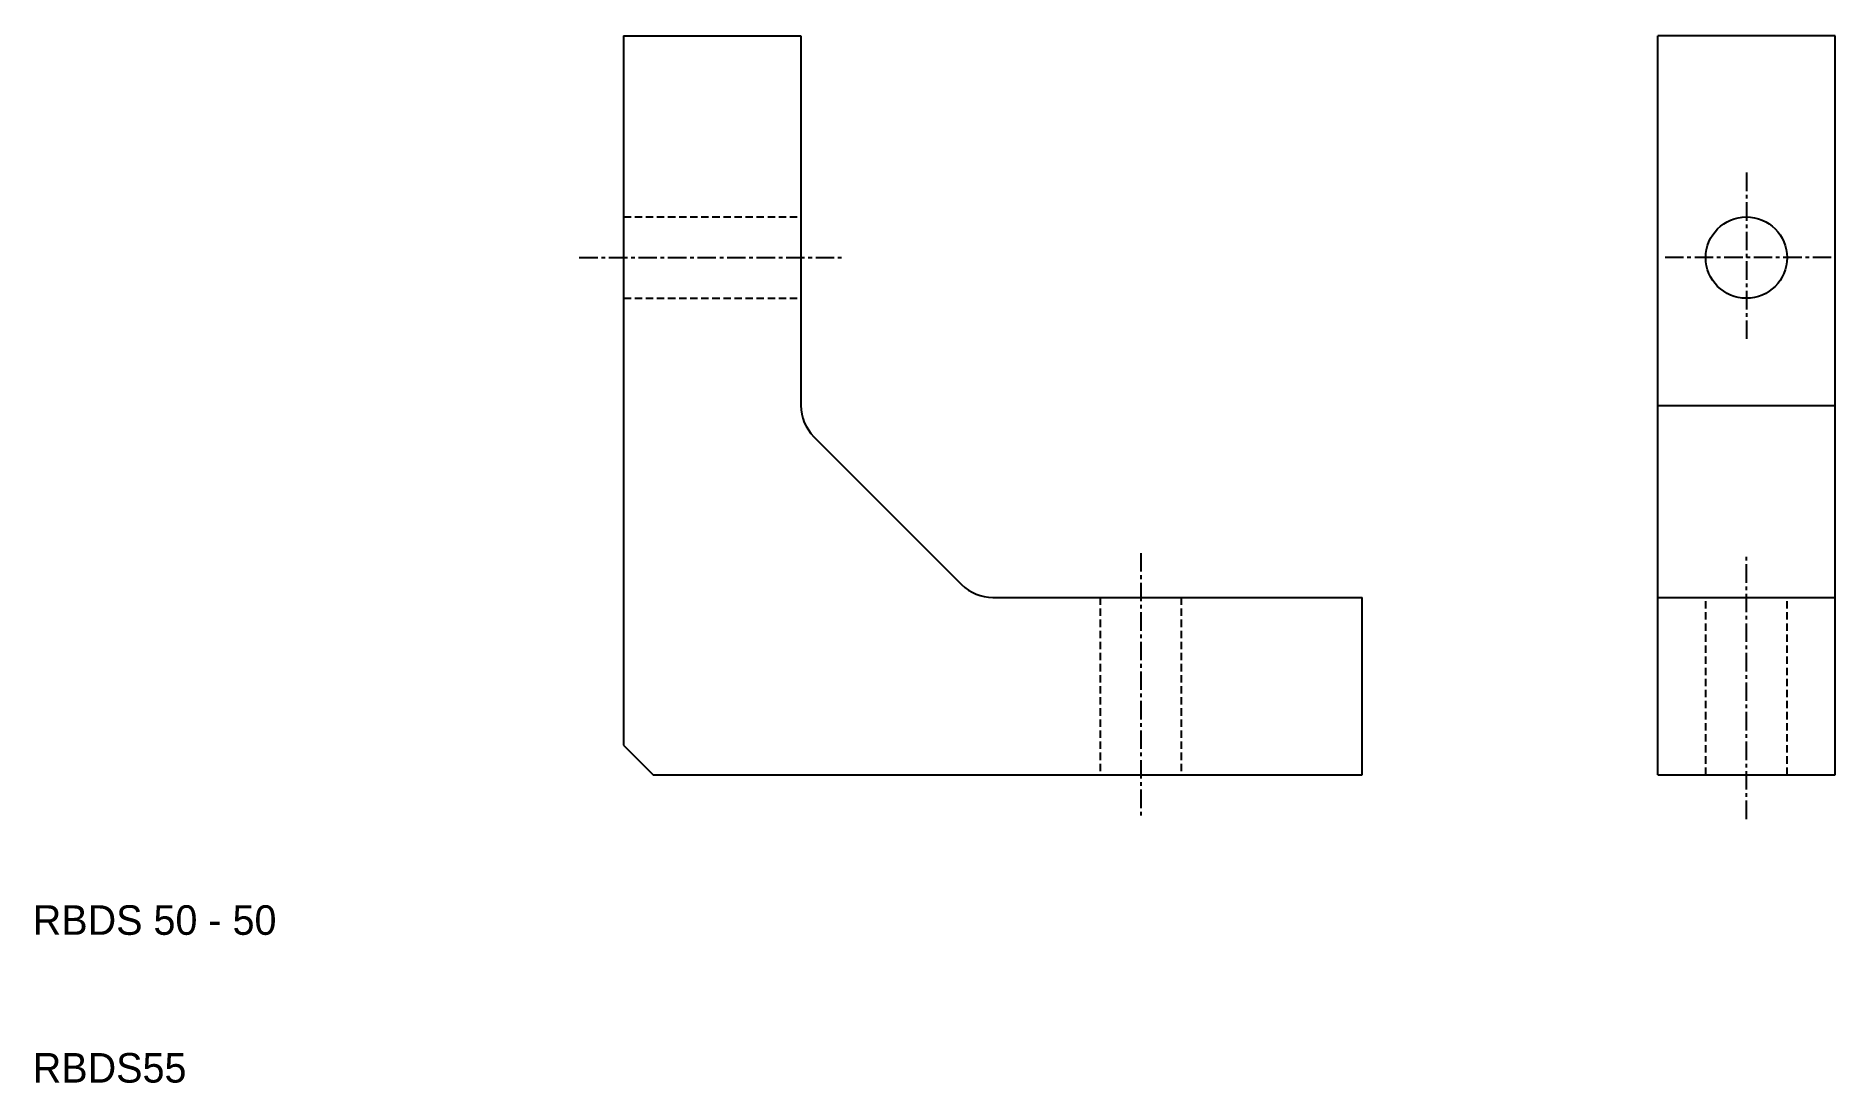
# Model space of a CAD drawing. Extents: x 14 to 136, y 14 to 85.
import ezdxf

# ---------------------------------------------------------------- set-up
doc = ezdxf.new("R2010")
doc.units = 0
doc.linetypes.add('CENTER', pattern=[2, 1.25, -0.25, 0.25, -0.25])
doc.linetypes.add('DASHED', pattern=[0.75, 0.5, -0.25])
doc.layers.get('0').update_dxf_attribs({"linetype": 'CONTINUOUS'})
doc.layers.add('CENTER', color=1, linetype='CENTER')

msp = doc.modelspace()

# ---------------------------------------------------------------- linework, layer by layer
at = {"color": 7, "linetype": 'CONTINUOUS'}
for p, q in [((54, 84.83), (54, 36.83)), ((54, 84.83), (66, 84.83)), ((66, 84.83), (66, 59.83)), ((124, 34.83), (124, 84.83)), ((136, 84.83), (124, 84.83)), ((136, 34.83), (136, 84.83)), ((124, 59.83), (136, 59.83)), ((66.88, 57.71), (76.88, 47.71)), ((79, 46.83), (104, 46.83)), ((104, 34.83), (104, 46.83)), ((124, 46.83), (136, 46.83)), ((54, 36.83), (56, 34.83)), ((56, 34.83), (104, 34.83)), ((124, 34.83), (136, 34.83))]:
    msp.add_line(p, q, dxfattribs=at)
at = {"color": 3, "linetype": 'DASHED'}
for p, q in [((54, 72.58), (66, 72.58)), ((54, 67.08), (66, 67.08)), ((86.25, 46.83), (86.25, 34.83)), ((91.75, 46.83), (91.75, 34.83)), ((127.25, 34.83), (127.25, 46.83)), ((132.75, 34.83), (132.75, 46.83))]:
    msp.add_line(p, q, dxfattribs=at)
at = {"color": 7, "linetype": 'CONTINUOUS'}
msp.add_circle((130, 69.83), 2.75, dxfattribs=at)
for centre, start, end in [((69, 59.83), 180, 225), ((79, 49.83), 225, 270)]:
    msp.add_arc(centre, 3, start, end, dxfattribs=at)
at = {"layer": 'CENTER', "color": 1, "linetype": 'CENTER'}
for p, q in [((130, 75.58), (130, 64.08)), ((51, 69.83), (69, 69.83)), ((135.75, 69.83), (124.25, 69.83)), ((89, 49.83), (89, 31.83)), ((130, 31.83), (130, 49.83))]:
    msp.add_line(p, q, dxfattribs=at)

# ---------------------------------------------------------------- texts
at = {"color": 7, "linetype": 'CONTINUOUS'}
for s, p in [('RBDS 50 - 50', (14, 24)), ('RBDS55', (14, 14))]:
    msp.add_text(s, height=2, dxfattribs=at).set_placement(p)

doc.saveas('drawing.dxf')
